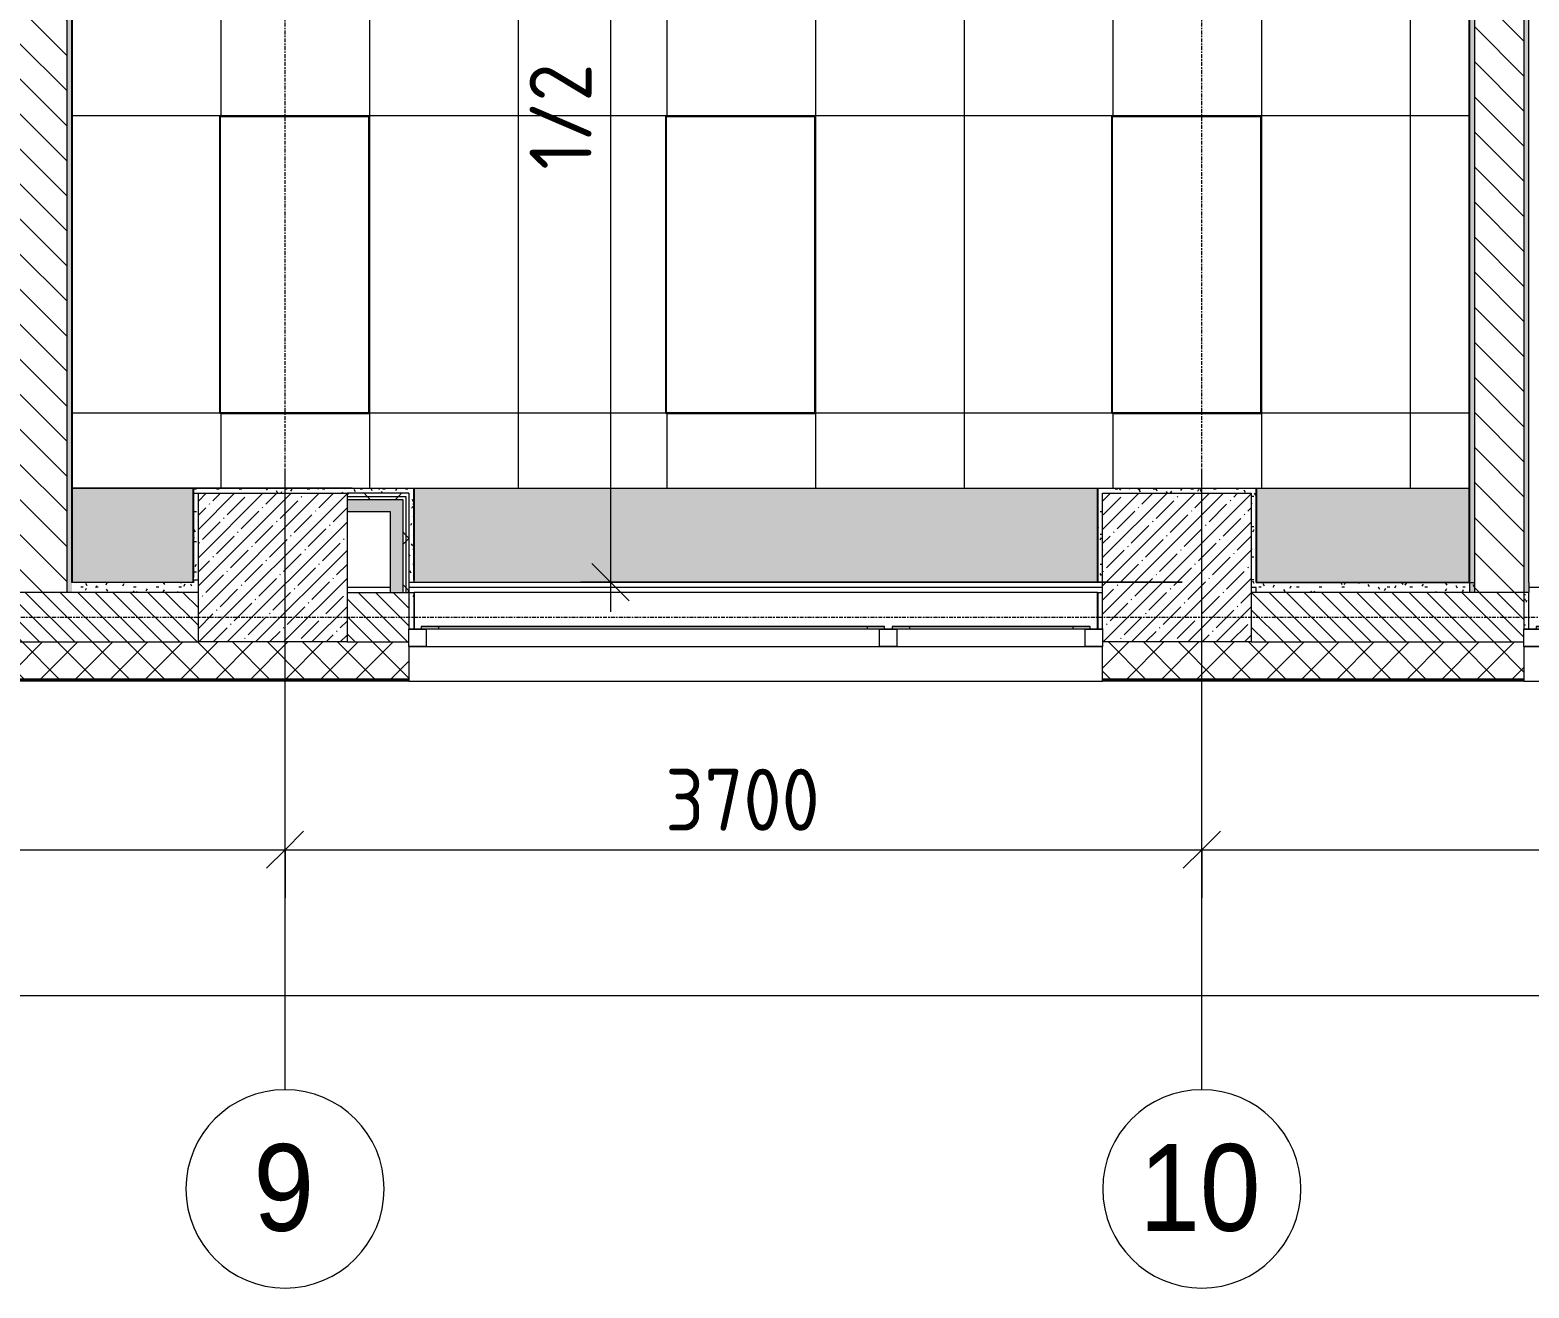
# Model space of a CAD drawing. Header units: millimetres. Extents: x -3917 to 185442, y -8553 to 29000.
# Drawn here: x 24880 to 30930, y -2706 to 2369 of the extents above; entities that cross this region are included whole.
import ezdxf

# ---------------------------------------------------------------- set-up
doc = ezdxf.new("R2010")
doc.units = ezdxf.units.MM
doc.linetypes.add('Осевая', pattern=[31.75, 6.35, -4.7625, 15.875, -4.7625])
for name, color, linetype, lineweight in [('A-ANNO-DIMS', 7, 'Continuous', 9), ('A-ANNO-DIMS-100', 7, 'Continuous', 9), ('A-CLNG-PATT', 7, 'Continuous', 9), ('A-GLAZ', 7, 'Continuous', 9), ('A-GLAZ-1', 7, 'Continuous', 13), ('A-WALL', 7, 'Continuous', 9), ('I-WALL', 7, 'Continuous', 9), ('S-COLS', 7, 'Continuous', 9), ('Оси', 7, 'Continuous', 9), ('Оси-1', 7, 'Continuous', 20), ('Оси-2', 7, 'Осевая', 9)]:
    doc.layers.add(name, color=color, linetype=linetype, lineweight=lineweight)
for name, color, linetype, lineweight, true_color in [('A-ANNO-NOTE', 1, 'Continuous', 9, 0xff0000), ('A-CLNG-1', 7, 'Continuous', 9, 0xeaeaea), ('A-WALL-1', 7, 'Continuous', 9, 0x3c3c3c), ('A-WALL-2', 7, 'Continuous', 9, 0x535353), ('A-WALL-FNSH-1', 7, 'Continuous', 9, 0x3c3c3c), ('I-WALL-1', 7, 'Continuous', 9, 0x535353), ('S-COLS-1', 9, 'Continuous', 9, 0x808080), ('S-COLS-2', 7, 'Continuous', 9, 0x3c3c3c)]:
    doc.layers.add(name, color=color, linetype=linetype, lineweight=lineweight, true_color=true_color)
doc.layers.add('A-CLNG-PATT-1', color=7, linetype='Continuous', lineweight=9, transparency=1)
doc.styles.add('Arial', font='arial.ttf', dxfattribs={"width": 0.9, "height": 350})
doc.styles.add('ISOCPEUR', font='isocpeur.ttf', dxfattribs={"width": 0.9, "height": 250})
doc.dimstyles.new('ISO-2_5_0_9К_БОЛЬШОЙ', dxfattribs={"dimscale": 304.8, "dimtxt": 248.995294, "dimasz": 0.492126, "dimexe": 0.393701, "dimexo": 0.984252, "dimgap": 0, "dimtad": 1, "dimdec": 0, "dimrnd": 10, "dimzin": 0, "dimdsep": 46, "dimtxsty": 'ISOCPEUR', "dimblk1": 'OBLIQUE', "dimblk2": 'OBLIQUE', "dimsah": 1, "dimcen": 0.09, "dimdle": 0.393701, "dimazin": 0, "dimtfac": 1, "dimtdec": 4, "dimtix": 1, "dimtmove": 0, "dimatfit": 3, "dimfxl": 1, "dimtvp": 1, "dimtolj": 1, "dimtzin": 0, "dimarcsym": 2})
pattern_1 = [(135, (0, 0), (-70.71068, -70.71068), [])]
pattern_2 = [(135, (0, 0), (-35.35534, -35.35534), [])]
pattern_3 = [(0, (0, 0), (121.92, 30.48), [10.058, -81.382, 10.058, -81.382, -487.68]), (0, (0, 0), (121.92, 30.48), [-182.88, 10.058, -172.822, 10.058, -81.382, -213.36]), (0, (0, 0), (121.92, 30.48), [-457.2, 10.058, -50.902, 10.058, -142.342]), (120, (45.72, 15.24), (-87.356454, 90.345817), [10.058, -81.382, 10.058, -81.382, -487.68]), (120, (45.72, 15.24), (-87.356454, 90.345817), [-182.88, 10.058, -172.822, 10.058, -81.382, -213.36]), (120, (45.72, 15.24), (-87.356454, 90.345817), [-457.2, 10.058, -50.902, 10.058, -142.342]), (240, (60.96, 76.2), (-34.563546, -120.825817), [10.058, -81.382, 10.058, -81.382, -487.68]), (240, (60.96, 76.2), (-34.563546, -120.825817), [-182.88, 10.058, -172.822, 10.058, -81.382, -213.36]), (240, (60.96, 76.2), (-34.563546, -120.825817), [-457.2, 10.058, -50.902, 10.058, -142.342])]
pattern_4 = [(45, (0, 0), (-106.066, 106.066), []), (135, (0, 0), (-106.066, -106.066), [])]

# ---------------------------------------------------------------- blocks, each defined once
blk = doc.blocks.new('BSC_Колонна _Прямоугольная - 600х600-V1-Сводный план потолков 2 этажа в осях 1-12')
at = {"layer": 'S-COLS-1'}
h = blk.add_hatch(dxfattribs=at)
h.set_pattern_fill('FP_2', color=256, style=0, pattern_type=2)
h.set_pattern_definition([(45, (-25860, -200), (-57.02463, 57.02463), []), (45, (-25802.975, -200), (-57.02463, 57.02463), [100.806, -20.161, 3.353, -16.808])])
h.paths.add_polyline_path([(-300, -300), (300, -300), (300, 300), (-300, 300), (-300, -51.9)])
at = {"layer": 'S-COLS-2'}
for p, q in [((-300, 300), (300, 300)), ((-300, -300), (-300, 300)), ((300, 300), (300, -300)), ((300, -300), (-300, -300))]:
    blk.add_line(p, q, dxfattribs=at)
blk = doc.blocks.new('BSC_Колонна _Прямоугольная - 600х600-V2-Сводный план потолков 2 этажа в осях 1-12')
at = {"layer": 'S-COLS-1'}
h = blk.add_hatch(dxfattribs=at)
h.set_pattern_fill('FP_3', color=256, style=0, pattern_type=2)
h.set_pattern_definition([(45, (-29509.74, -200), (-57.02463, 57.02463), []), (45, (-29452.72, -200), (-57.02463, 57.02463), [100.806, -20.161, 3.353, -16.808])])
h.paths.add_polyline_path([(-300, -300), (300, -300), (300, 300), (-300, 300), (-300, -248)])
at = {"layer": 'S-COLS-2'}
for p, q in [((-300, 300), (300, 300)), ((-300, -248), (-300, 300)), ((300, 300), (300, -300)), ((300, -300), (-300, -300))]:
    blk.add_line(p, q, dxfattribs=at)
blk = doc.blocks.new('120_Окно_СКБ_2Ст - 120_Окно_СКБ_2Ст 2100х2400 _мал створка справа_-22446225-Сводный план потолков 2 этажа в осях 1-12')
at = {"layer": 'A-GLAZ'}
for p, q in [((1050, -57), (-1050, -57)), ((-1050, -127), (1050, -127))]:
    blk.add_line(p, q, dxfattribs=at)
at = {"layer": 'A-GLAZ-1'}
for p, q in [((-1050, -127), (-1050, -57)), ((-1050, -57), (-980, -57)), ((-980, -57), (-980, -127)), ((150, -127), (150, -57)), ((150, -57), (220, -57)), ((220, -57), (220, -127)), ((980, -127), (980, -57)), ((980, -57), (1050, -57)), ((1050, -57), (1050, -127)), ((-980, -127), (-1050, -127)), ((-1000, -127), (-1000, -137)), ((-1000, -137), (170, -137)), ((170, -137), (-1000, -137)), ((-930, -137), (-930, -127)), ((100, -137), (100, -127)), ((220, -127), (150, -127)), ((170, -137), (170, -127)), ((200, -127), (200, -137)), ((200, -137), (1000, -137)), ((1000, -137), (200, -137)), ((270, -137), (270, -127)), ((930, -137), (930, -127)), ((1050, -127), (980, -127)), ((1000, -137), (1000, -127))]:
    blk.add_line(p, q, dxfattribs=at)
blk = doc.blocks.new('120_Окно_СКБ_2Ст - 120_Окно_СКБ_2Ст 2800х2500 4-24273432-Сводный план потолков 2 этажа в осях 1-12')
at = {"layer": 'A-GLAZ'}
for p, q in [((1400, -57), (-1400, -57)), ((-1400, -127), (1400, -127))]:
    blk.add_line(p, q, dxfattribs=at)
at = {"layer": 'A-GLAZ-1'}
for p, q in [((-1400, -127), (-1400, -57)), ((-1400, -57), (-1330, -57)), ((-1330, -57), (-1330, -127)), ((-570, -127), (-570, -57)), ((-570, -57), (-500, -57)), ((-500, -57), (-500, -127)), ((1330, -127), (1330, -57)), ((1330, -57), (1400, -57)), ((1400, -57), (1400, -127)), ((-1330, -127), (-1400, -127)), ((-1350, -127), (-1350, -137)), ((-1350, -137), (-550, -137)), ((-550, -137), (-1350, -137)), ((-1280, -137), (-1280, -127)), ((-620, -137), (-620, -127)), ((-500, -127), (-570, -127)), ((-550, -137), (-550, -127)), ((-520, -127), (-520, -137)), ((-520, -137), (1350, -137)), ((1350, -137), (-520, -137)), ((-450, -137), (-450, -127)), ((1280, -137), (1280, -127)), ((1400, -127), (1330, -127)), ((1350, -137), (1350, -127))]:
    blk.add_line(p, q, dxfattribs=at)
blk = doc.blocks.new('Ось сетки - D8-29747960-Сводный план потолков 2 этажа в осях 1-12')
at = {"layer": 'Оси-1'}
for start, end in [(360, 180), (180, 360)]:
    blk.add_arc((0, 0), 4, start, end, dxfattribs=at)
blk = doc.blocks.new('DIMBLOCK8-Сводный план потолков 2 этажа в осях 1-12')
at = {"layer": 'A-ANNO-DIMS-100'}
for p, q in [((22210, -1131.9), (22210, -817.9)), ((25910, -1131.9), (25910, -817.9)), ((22210, -937.9), (25910, -937.9)), ((22210, -937.9), (22210, -1131.9)), ((25910, -937.9), (25910, -1131.9))]:
    blk.add_line(p, q, dxfattribs=at)
at = {"layer": 'A-ANNO-DIMS-100', "lineweight": 20}
for p, q in [((22210, -937.9), (22285, -862.9)), ((25910, -937.9), (25985, -862.9)), ((22210, -937.9), (22135, -1012.9)), ((25910, -937.9), (25835, -1012.9))]:
    blk.add_line(p, q, dxfattribs=at)
at = {"layer": 'A-ANNO-DIMS-100', "color": 0, "insert": (23744, -611.3), "char_height": 250, "width": 758.478, "attachment_point": 1, "line_spacing_factor": 1.149209, "style": 'ISOCPEUR'}
blk.add_mtext('3700', dxfattribs=at)
blk = doc.blocks.new('_Oblique')
at = {"color": 0, "linetype": 'ByBlock', "lineweight": -2}
blk.add_line((-0.5, -0.5), (0.5, 0.5), dxfattribs=at)
blk = doc.blocks.new('DIMBLOCK9-Сводный план потолков 2 этажа в осях 1-12')
at = {"layer": 'A-ANNO-DIMS-100'}
for p, q in [((25910, -1131.9), (25910, -817.9)), ((29610, -1131.9), (29610, -817.9)), ((25910, -937.9), (29610, -937.9)), ((25910, -937.9), (25910, -1131.9)), ((29610, -937.9), (29610, -1131.9))]:
    blk.add_line(p, q, dxfattribs=at)
at = {"layer": 'A-ANNO-DIMS-100', "lineweight": 20}
for p, q in [((25910, -937.9), (25985, -862.9)), ((29610, -937.9), (29685, -862.9)), ((25910, -937.9), (25835, -1012.9)), ((29610, -937.9), (29535, -1012.9))]:
    blk.add_line(p, q, dxfattribs=at)
at = {"layer": 'A-ANNO-DIMS-100', "color": 0, "insert": (27444, -611.3), "char_height": 250, "width": 758.478, "attachment_point": 1, "line_spacing_factor": 1.149209, "style": 'ISOCPEUR'}
blk.add_mtext('3700', dxfattribs=at)
blk = doc.blocks.new('DIMBLOCK10-Сводный план потолков 2 этажа в осях 1-12')
at = {"layer": 'A-ANNO-DIMS-100'}
for p, q in [((29610, -1131.9), (29610, -817.9)), ((33310, -1131.9), (33310, -817.9)), ((29610, -937.9), (33310, -937.9)), ((29610, -937.9), (29610, -1131.9)), ((33310, -937.9), (33310, -1131.9))]:
    blk.add_line(p, q, dxfattribs=at)
at = {"layer": 'A-ANNO-DIMS-100', "lineweight": 20}
for p, q in [((29610, -937.9), (29685, -862.9)), ((33310, -937.9), (33385, -862.9)), ((29610, -937.9), (29535, -1012.9)), ((33310, -937.9), (33235, -1012.9))]:
    blk.add_line(p, q, dxfattribs=at)
at = {"layer": 'A-ANNO-DIMS-100', "color": 0, "insert": (31144, -611.3), "char_height": 250, "width": 758.478, "attachment_point": 1, "line_spacing_factor": 1.149209, "style": 'ISOCPEUR'}
blk.add_mtext('3700', dxfattribs=at)
blk = doc.blocks.new('DIMBLOCK12-Сводный план потолков 2 этажа в осях 1-12')
at = {"layer": 'A-ANNO-DIMS-100'}
for p, q in [((110, -1720.5), (110, -1406.5)), ((38310, -1720.5), (38310, -1406.5)), ((-10, -1526.5), (38430, -1526.5)), ((110, -1526.5), (110, -1720.5)), ((38310, -1526.5), (38310, -1720.5))]:
    blk.add_line(p, q, dxfattribs=at)
at = {"layer": 'A-ANNO-DIMS-100', "lineweight": 20}
for p, q in [((110, -1526.5), (185, -1451.5)), ((38310, -1526.5), (38385, -1451.5)), ((110, -1526.5), (35, -1601.5)), ((38310, -1526.5), (38235, -1601.5))]:
    blk.add_line(p, q, dxfattribs=at)
at = {"layer": 'A-ANNO-DIMS-100', "color": 0, "insert": (18815, -1199.9), "char_height": 250, "width": 948.097, "attachment_point": 1, "line_spacing_factor": 1.149209, "style": 'ISOCPEUR'}
blk.add_mtext('38200', dxfattribs=at)
blk = doc.blocks.new('DIMBLOCK45-Сводный план потолков 2 этажа в осях 1-12')
at = {"layer": 'A-ANNO-DIMS-100', "lineweight": 20}
for p, q in [((27223.4, 3901), (27148.4, 3976)), ((27223.4, 3901), (27298.4, 3826)), ((27223.4, 141), (27148.4, 216)), ((27223.4, 141), (27298.4, 66))]:
    blk.add_line(p, q, dxfattribs=at)
at = {"layer": 'A-ANNO-DIMS-100'}
for p, q in [((28131, 3901), (27103.4, 3901)), ((27223.4, 3901), (27223.4, 21)), ((27223.4, 3901), (28131, 3901)), ((29530.7, 141), (27103.4, 141)), ((27223.4, 141), (29530.7, 141))]:
    blk.add_line(p, q, dxfattribs=at)
at = {"layer": 'A-ANNO-DIMS-100', "color": 0, "insert": (26896.8, 1805.5), "char_height": 250, "width": 517.144, "attachment_point": 1, "rotation": 90, "line_spacing_factor": 1.149209, "style": 'ISOCPEUR'}
blk.add_mtext('1/2', dxfattribs=at)

msp = doc.modelspace()

# ---------------------------------------------------------------- hatches: boundary and pattern name
at = {"layer": 'A-CLNG-PATT'}
h = msp.add_hatch(dxfattribs=at)
h.set_pattern_fill('FP_83', color=256, style=0, pattern_type=2)
h.set_pattern_definition([(270, (25051, 3224), (600, 4e-14), []), (0, (25051, 3224), (0, 1200), [])])
h.paths.add_polyline_path([(30021.7, 521), (30690, 521), (30689, 7080), (29460, 7079), (29460, 7072), (27659.5, 7072), (27659, 7660), (26180, 7659), (26180, 7072), (25058, 7072), (25058, 6180), (25050, 6180), (25050, 521), (28799.2, 521)])
h.paths.add_polyline_path([(29847.3, 824.1), (29247.3, 824.1), (29247.3, 2024.1), (29847.3, 2024.1), (29847.3, 1049.8)])
h.paths.add_polyline_path([(28047.3, 824.1), (27447.3, 824.1), (27447.3, 2024.1), (28047.3, 2024.1), (28047.3, 1049.8)])
h.paths.add_polyline_path([(26247.3, 824.1), (25647.3, 824.1), (25647.3, 2024.1), (26247.3, 2024.1), (26247.3, 1049.8)])
h.paths.add_polyline_path([(29247.3, 3224.1), (29247.3, 4424.1), (29847.3, 4424.1), (29847.3, 3224.1)])
h.paths.add_polyline_path([(27447.3, 3224.1), (27447.3, 4424.1), (28047.3, 4424.1), (28047.3, 3224.1)])
h.paths.add_polyline_path([(26247.3, 3224.1), (25647.3, 3224.1), (25647.3, 4424.1), (26247.3, 4424.1)])
h.paths.add_polyline_path([(29247.3, 5624.1), (29247.3, 6824.1), (29847.3, 6824.1), (29847.3, 5624.1)])
h.paths.add_polyline_path([(28047.3, 5624.1), (27447.3, 5624.1), (27447.3, 6824.1), (28047.3, 6824.1), (28047.3, 6460.1)])
h.paths.add_polyline_path([(26247.3, 5624.1), (25647.3, 5624.1), (25647.3, 6824.1), (26247.3, 6824.1), (26247.3, 6460.1)])
at = {"layer": 'A-CLNG-PATT-1'}
h = msp.add_hatch(color=256, dxfattribs=at)
h.paths.add_polyline_path([(30021.7, 141), (30689, 141), (30689, 521), (29830.7, 521), (29830.7, 141)])
h.paths.add_polyline_path([(29188.7, 141), (29188.7, 521), (26430, 520), (26430, 141), (28799.2, 141)])
h.paths.add_polyline_path([(25050, 141), (25539, 141), (25539, 520), (25050, 520), (25050, 148.1)])
at = {"layer": 'A-WALL'}
h = msp.add_hatch(dxfattribs=at)
h.set_pattern_fill('FP_14', color=256, style=0, pattern_type=2)
h.set_pattern_definition(pattern_2)
h.paths.add_polyline_path([(25560, -100), (25560, 100), (24810, 100), (24810, -100), (25131.6, -100)])
h.paths.add_polyline_path([(22686.5, -100), (22710, -100), (22710, 100), (22510, 100), (22510, -100)])
h = msp.add_hatch(dxfattribs=at)
h.set_pattern_fill('FP_14', color=256, style=0, pattern_type=2)
h.set_pattern_definition(pattern_2)
h.paths.add_polyline_path([(26409.7, -100), (26409.7, 100), (26160, 100), (26160, -100), (26354.1, -100)])
h = msp.add_hatch(dxfattribs=at)
h.set_pattern_fill('FP_14', color=256, style=0, pattern_type=2)
h.set_pattern_definition(pattern_2)
h.paths.add_polyline_path([(30910, -100), (30910, 100), (29809.7, 100), (29809.7, -100), (30632.9, -100)])
h = msp.add_hatch(dxfattribs=at)
h.set_pattern_fill('FP_12', color=256, style=0, pattern_type=2)
h.set_pattern_definition([(45, (0, 0), (-70.71068, 70.71068), []), (135, (0, 0), (-70.71068, -70.71068), [])])
h.paths.add_polyline_path([(38277.7, -250), (38277.7, -100), (37990, -100), (37990, -250)])
h.paths.add_polyline_path([(35890, -250), (35890, -100), (34770, -100), (34770, -250), (34911.8, -250)])
h.paths.add_polyline_path([(33870, -250), (33870, -100), (33010, -100), (33010, -250), (33689.3, -250)])
h.paths.add_polyline_path([(30632.9, -250), (30910, -250), (30910, -100), (29209.7, -100), (29209.7, -250), (30021.7, -250)])
h.paths.add_polyline_path([(26354.1, -250), (26409.7, -250), (26409.7, -100), (24810, -100), (24810, -250), (25131.6, -250)])
h.paths.add_polyline_path([(22710, -250), (22710, -100), (21610, -100), (21610, -250), (22686.5, -250)])
h.paths.add_polyline_path([(18810, -250), (18810, -100), (18160, -100), (18160, -250)])
h.paths.add_polyline_path([(17260, -250), (17260, -100), (16110, -100), (16110, -250), (16573.9, -250)])
h.paths.add_polyline_path([(13010, -250), (13010, -100), (11660, -100), (11660, -250), (12906.3, -250)])
h.paths.add_polyline_path([(8560, -250), (8560, -100), (4630, -100), (4630, -250), (8016.2, -250)])
h.paths.add_polyline_path([(3431.7, -250), (3730, -250), (3730, -100), (-260, -100), (-260, -250), (3126, -250)])
at = {"layer": 'I-WALL'}
h = msp.add_hatch(dxfattribs=at)
h.set_pattern_fill('FP_79', color=256, style=0, pattern_type=2)
h.set_pattern_definition(pattern_3)
h.paths.add_polyline_path([(30930, 100), (30930, 7900), (30910, 7900), (30910, 100)])
h = msp.add_hatch(dxfattribs=at)
h.set_pattern_fill('FP_11', color=256, style=0, pattern_type=2)
h.set_pattern_definition(pattern_1)
h.paths.add_polyline_path([(24830, 100), (25030, 100), (25030, 7700), (24830, 7700), (24830, 140)])
h = msp.add_hatch(dxfattribs=at)
h.set_pattern_fill('FP_11', color=256, style=0, pattern_type=2)
h.set_pattern_definition(pattern_1)
h.paths.add_polyline_path([(30710, 100), (30910, 100), (30910, 7700), (30710, 7700), (30710, 140)])
h = msp.add_hatch(dxfattribs=at)
h.set_pattern_fill('FP_79', color=256, style=0, pattern_type=2)
h.set_pattern_definition(pattern_3)
h.paths.add_polyline_path([(25030, 100), (25050, 100), (25050, 7080), (25030, 7080), (25030, 148.1)])
h = msp.add_hatch(dxfattribs=at)
h.set_pattern_fill('FP_79', color=256, style=0, pattern_type=2)
h.set_pattern_definition(pattern_3)
h.paths.add_polyline_path([(30690, 100), (30710, 100), (30710, 7100), (30690, 7100), (30690, 140)])
h = msp.add_hatch(dxfattribs=at)
h.set_pattern_fill('FP_79', color=256, style=0, pattern_type=2)
h.set_pattern_definition(pattern_3)
h.paths.add_polyline_path([(25560, 140), (25560, 520), (25540, 520), (25540, 140)])
h = msp.add_hatch(dxfattribs=at)
h.set_pattern_fill('FP_79', color=256, style=0, pattern_type=2)
h.set_pattern_definition(pattern_3)
h.paths.add_polyline_path([(25560, 150), (25560, 500), (25540, 500), (25540, 150)])
h = msp.add_hatch(dxfattribs=at)
h.set_pattern_fill('FP_79', color=256, style=0, pattern_type=2)
h.set_pattern_definition(pattern_3)
h.paths.add_polyline_path([(26430, 500), (26430, 520), (25560, 520), (25560, 500), (26410, 500)])
h = msp.add_hatch(dxfattribs=at)
h.set_pattern_fill('FP_80', color=256, style=0, pattern_type=2)
h.set_pattern_definition(pattern_4)
h.paths.add_polyline_path([(26354.1, 487.5), (26397.5, 487.5), (26397.5, 500), (26160, 500), (26160, 487.5), (26335, 487.5)])
h = msp.add_hatch(dxfattribs=at)
h.set_pattern_fill('FP_80', color=256, style=0, pattern_type=2)
h.set_pattern_definition(pattern_4)
h.paths.add_polyline_path([(26160, 475), (26385, 475), (26385, 487.5), (26160, 487.5)])
h = msp.add_hatch(dxfattribs=at)
h.set_pattern_fill('FP_80', color=256, style=0, pattern_type=2)
h.set_pattern_definition(pattern_4)
h.paths.add_polyline_path([(26385, 100), (26397.5, 100), (26397.5, 487.5), (26385, 487.5), (26385, 148.1)])
h = msp.add_hatch(dxfattribs=at)
h.set_pattern_fill('FP_80', color=256, style=0, pattern_type=2)
h.set_pattern_definition(pattern_4)
h.paths.add_polyline_path([(26397.5, 100), (26410, 100), (26410, 500), (26397.5, 500), (26397.5, 148.1)])
h = msp.add_hatch(dxfattribs=at)
h.set_pattern_fill('FP_79', color=256, style=0, pattern_type=2)
h.set_pattern_definition(pattern_3)
h.paths.add_polyline_path([(26430, 140), (26430, 500), (26410, 500), (26410, 140)])
h = msp.add_hatch(dxfattribs=at)
h.set_pattern_fill('FP_79', color=256, style=0, pattern_type=2)
h.set_pattern_definition(pattern_3)
h.paths.add_polyline_path([(29209.7, 140), (29209.7, 520), (29189.7, 520), (29189.7, 140)])
h = msp.add_hatch(dxfattribs=at)
h.set_pattern_fill('FP_79', color=256, style=0, pattern_type=2)
h.set_pattern_definition(pattern_3)
h.paths.add_polyline_path([(29829.7, 500), (29829.7, 520), (29209.7, 520), (29209.7, 500), (29809.7, 500)])
h = msp.add_hatch(dxfattribs=at)
h.set_pattern_fill('FP_79', color=256, style=0, pattern_type=2)
h.set_pattern_definition(pattern_3)
h.paths.add_polyline_path([(29809.7, 120), (29829.7, 120), (29829.7, 500), (29809.7, 500), (29809.7, 148.1)])
for points in [[(26335, 425), (26335, 475), (26160, 475), (26160, 425)], [(26385, 100), (26385, 475), (26335, 475), (26335, 100), (26354.1, 100)]]:
    msp.add_hatch(color=256, dxfattribs=at).paths.add_polyline_path(points)
h = msp.add_hatch(dxfattribs=at)
h.set_pattern_fill('FP_79', color=256, style=0, pattern_type=2)
h.set_pattern_definition(pattern_3)
h.paths.add_polyline_path([(25560, 100), (25560, 140), (25050, 140), (25050, 100), (25131.6, 100)])
h = msp.add_hatch(dxfattribs=at)
h.set_pattern_fill('FP_79', color=256, style=0, pattern_type=2)
h.set_pattern_definition(pattern_3)
h.paths.add_polyline_path([(30021.7, 100), (30710, 100), (30710, 140), (29829.7, 140), (29829.7, 100)])
h = msp.add_hatch(dxfattribs=at)
h.set_pattern_fill('FP_79', color=256, style=0, pattern_type=2)
h.set_pattern_definition(pattern_3)
h.paths.add_polyline_path([(26429.7, -48), (26429.7, 100), (26409.7, 100), (26409.7, -48)])
h = msp.add_hatch(dxfattribs=at)
h.set_pattern_fill('FP_79', color=256, style=0, pattern_type=2)
h.set_pattern_definition(pattern_3)
h.paths.add_polyline_path([(30930, -48), (30930, 100), (30910, 100), (30910, -48)])

# ---------------------------------------------------------------- linework, layer by layer
at = {"layer": 'A-ANNO-NOTE'}
for p, q in [((25649.6, 820.2), (25649.6, 2020.2)), ((25649.6, 2020.2), (26249.6, 2020.2)), ((26249.6, 2020.2), (26249.6, 820.2)), ((27449.6, 820.2), (27449.6, 2020.2)), ((27449.6, 2020.2), (28049.6, 2020.2)), ((28049.6, 2020.2), (28049.6, 820.2)), ((29249.6, 820.2), (29249.6, 2020.2)), ((29249.6, 2020.2), (29849.6, 2020.2)), ((29849.6, 2020.2), (29849.6, 820.2)), ((26249.6, 820.2), (25649.6, 820.2)), ((28049.6, 820.2), (27449.6, 820.2)), ((29849.6, 820.2), (29249.6, 820.2))]:
    msp.add_line(p, q, dxfattribs=at)
at = {"layer": 'A-CLNG-1'}
for p, q in [((25647.3, 824.1), (25647.3, 2024.1)), ((25647.3, 2024.1), (26247.3, 2024.1)), ((26247.3, 2024.1), (26247.3, 824.1)), ((27447.3, 824.1), (27447.3, 2024.1)), ((27447.3, 2024.1), (28047.3, 2024.1)), ((28047.3, 2024.1), (28047.3, 824.1)), ((29247.3, 824.1), (29247.3, 2024.1)), ((29247.3, 2024.1), (29847.3, 2024.1)), ((29847.3, 2024.1), (29847.3, 824.1)), ((26247.3, 824.1), (25647.3, 824.1)), ((28047.3, 824.1), (27447.3, 824.1)), ((29847.3, 824.1), (29247.3, 824.1)), ((25050, 521), (30690, 521)), ((25539, 520), (25050, 520)), ((25539, 141), (25539, 520)), ((30689, 141), (30689, 521)), ((25050, 141), (25539, 141)), ((26430, 150), (26430, 141)), ((26430, 141), (29188.7, 141)), ((29188.7, 100), (26430.7, 100)), ((26430.7, 100), (26430.7, -48))]:
    msp.add_line(p, q, dxfattribs=at)
at = {"layer": 'A-WALL'}
for p, q in [((25030, 100), (25030, 7700)), ((30690, 7080), (30690, 100)), ((25050, 140), (25050, 6180)), ((26160, 487.5), (26397.5, 487.5)), ((26397.5, 487.5), (26397.5, 100)), ((29189.7, 520), (29189.7, 140)), ((29829.7, 140), (29829.7, 500)), ((26160, 475), (26385, 475)), ((26385, 475), (26385, 100)), ((25540, 140), (25050, 140)), ((25540, 150), (25540, 140)), ((29829.7, 140), (30710, 140)), ((25560, 100), (24830, 100)), ((26409.7, -250), (24810, -250)), ((26409.7, -253), (24810, -253)), ((30910, -250), (29209.7, -250)), ((30910, -253), (29209.7, -253))]:
    msp.add_line(p, q, dxfattribs=at)
at = {"layer": 'A-WALL-1'}
for p, q in [((30910, 7900), (30910, -48)), ((30710, 7700), (30710, 100)), ((25540, 500), (25560, 500)), ((26410, 500), (26160, 500)), ((26180.5, 520), (26430, 520)), ((26410, 500), (26410, 100)), ((29189.7, 520), (29829.7, 520)), ((26335, 425), (26160, 425)), ((26335, 100), (26335, 425)), ((25540, 150), (25540, 160.5)), ((25560, 150), (25540, 150)), ((26430, 140), (26410, 140)), ((26430, 141), (26430, 140)), ((29209.7, 140), (29189.7, 140)), ((30930, 140), (30930, 100)), ((26160, 100), (26429.7, 100)), ((26409.7, 100), (26409.7, -48)), ((26429.7, 100), (26429.7, -48)), ((29829.7, 120), (29809.7, 120)), ((30930, 100), (29809.7, 100)), ((29829.7, 100), (29829.7, 120)), ((24810, -100), (25560, -100)), ((26160, -100), (26409.7, -100)), ((26409.7, -118), (26409.7, -250)), ((29209.7, -250), (29209.7, -118)), ((29809.7, -100), (30910, -100)), ((30910, -118), (30910, -250))]:
    msp.add_line(p, q, dxfattribs=at)
at = {"layer": 'A-WALL-2'}
for p, q in [((29189.7, 100), (29189.7, -48)), ((26409.7, -258), (29209.7, -258)), ((30910, -258), (33010, -258))]:
    msp.add_line(p, q, dxfattribs=at)
at = {"layer": 'A-WALL-FNSH-1'}
for p, q in [((30930, 140), (30930, 7920)), ((30689, 521), (30689, 7079)), ((25051, 6180), (25051, 141)), ((25539, 520), (25539, 521)), ((26180.5, 520), (25540, 520)), ((25540, 520), (25540, 160.5)), ((26180.5, 521), (26180.5, 520)), ((26430, 150), (26430, 520)), ((26431, 521), (26431, 150)), ((29188.7, 141), (29188.7, 521)), ((29829.7, 500), (29829.7, 520)), ((29830.7, 521), (29830.7, 141)), ((25540, 160.5), (25539, 160.5)), ((26431, 150), (26430, 150)), ((29189.7, 141), (29188.7, 141)), ((29830.7, 141), (30689, 141)), ((30931, 140), (30930, 140)), ((26429.7, 100), (26430.7, 100)), ((26430.7, 100), (26430.7, -48)), ((29188.7, -48), (29188.7, 100)), ((29188.7, 100), (29189.7, 100)), ((30930, -48), (30930, 100)), ((30930, 100), (30931, 100)), ((26409.7, -258), (24810, -258)), ((26409.7, -250), (26409.7, -258)), ((29209.7, -258), (29209.7, -250)), ((30910, -258), (29209.7, -258)), ((30910, -250), (30910, -258))]:
    msp.add_line(p, q, dxfattribs=at)
at = {"layer": 'I-WALL-1'}
for p, q in [((25540, 520.5), (25539, 520.5)), ((25540, 520), (25539, 520)), ((25540, 520), (25540, 520.5)), ((29189.7, 140), (26430, 140)), ((26335, 120), (26160, 120)), ((29209.7, 120), (26410, 120)), ((29189.7, 100), (29209.7, 100)), ((33010, 120), (30930, 120))]:
    msp.add_line(p, q, dxfattribs=at)
at = {"layer": 'Оси'}
for p, q in [((25910, -1906.3), (25910, 593.7)), ((29610, -1906.3), (29610, 593.7))]:
    msp.add_line(p, q, dxfattribs=at)
at = {"layer": 'Оси-2'}
for p, q in [((25910, 593.7), (25910, 24898.1)), ((29610, 593.7), (29610, 24898.1)), ((-599.2, 0), (35990, 0))]:
    msp.add_line(p, q, dxfattribs=at)

# ---------------------------------------------------------------- block references
at = {"layer": 'A-GLAZ', "rotation": 180}
for name, p in [('120_Окно_СКБ_2Ст - 120_Окно_СКБ_2Ст 2800х2500 4-24273432-Сводный план потолков 2 этажа в осях 1-12', (27809.7, -175)), ('120_Окно_СКБ_2Ст - 120_Окно_СКБ_2Ст 2100х2400 _мал створка справа_-22446225-Сводный план потолков 2 этажа в осях 1-12', (31960, -175))]:
    msp.add_blockref(name, p, dxfattribs=at)
at = {"layer": 'S-COLS'}
for name, p in [('BSC_Колонна _Прямоугольная - 600х600-V1-Сводный план потолков 2 этажа в осях 1-12', (25860, 200)), ('BSC_Колонна _Прямоугольная - 600х600-V2-Сводный план потолков 2 этажа в осях 1-12', (29509.7, 200))]:
    msp.add_blockref(name, p, dxfattribs=at)
at = {"layer": 'Оси-1', "xscale": 99.99999999999993, "yscale": 99.99999999999993, "zscale": 99.99999999999993}
for p in [(25910, -2306.3), (29610, -2306.3)]:
    msp.add_blockref('Ось сетки - D8-29747960-Сводный план потолков 2 этажа в осях 1-12', p, dxfattribs=at)

# ---------------------------------------------------------------- texts
at = {"layer": 'Оси', "char_height": 350, "attachment_point": 1, "style": 'Arial'}
for s, insert, width in [('\\fArial|b0|i0|c204|p34|;\\W.9;9', (25782.5, -2125.6), 303.038), ('10', (29357.4, -2125.6), 606.076)]:
    msp.add_mtext(s, dxfattribs=dict(at, insert=insert, width=width))

# ---------------------------------------------------------------- dimensions: what is measured, and where the dimension line sits
at = {"layer": 'A-ANNO-DIMS'}
dim = msp.add_linear_dim(base=(27223.4, 141), p1=(28431, 3901), p2=(29830.7, 141), angle=90, text='1/2', dimstyle='ISO-2_5_0_9К_БОЛЬШОЙ', override={"dimpost": '<>', "dimfxl": 4012.091953}, dxfattribs=at)
dim.commit()
dim.dimension.update_dxf_attribs({"geometry": 'DIMBLOCK45-Сводный план потолков 2 этажа в осях 1-12', "text_midpoint": (27098.4, 2021)})
for base, p1, p2, override, picture, middle in [((25910, -937.9), (22210, -831.9), (25910, -831.9), {"dimpost": '<>', "dimfxl": 3700}, 'DIMBLOCK8-Сводный план потолков 2 этажа в осях 1-12', (24060, -812.9)), ((29610, -937.9), (25910, -831.9), (29610, -831.9), {"dimpost": '<>', "dimfxl": 3700}, 'DIMBLOCK9-Сводный план потолков 2 этажа в осях 1-12', (27760, -812.9)), ((33310, -937.9), (29610, -831.9), (33310, -831.9), {"dimpost": '<>', "dimfxl": 3700}, 'DIMBLOCK10-Сводный план потолков 2 этажа в осях 1-12', (31460, -812.9)), ((38310, -1526.5), (110, -1420.5), (38310, -1420.5), {"dimpost": '<>', "dimfxl": 38199.999966}, 'DIMBLOCK12-Сводный план потолков 2 этажа в осях 1-12', (19210, -1401.5))]:
    dim = msp.add_linear_dim(base=base, p1=p1, p2=p2, dimstyle='ISO-2_5_0_9К_БОЛЬШОЙ', override=override, dxfattribs=at)
    dim.commit()
    dim.dimension.update_dxf_attribs({"geometry": picture, "text_midpoint": middle})

doc.saveas('drawing.dxf')
